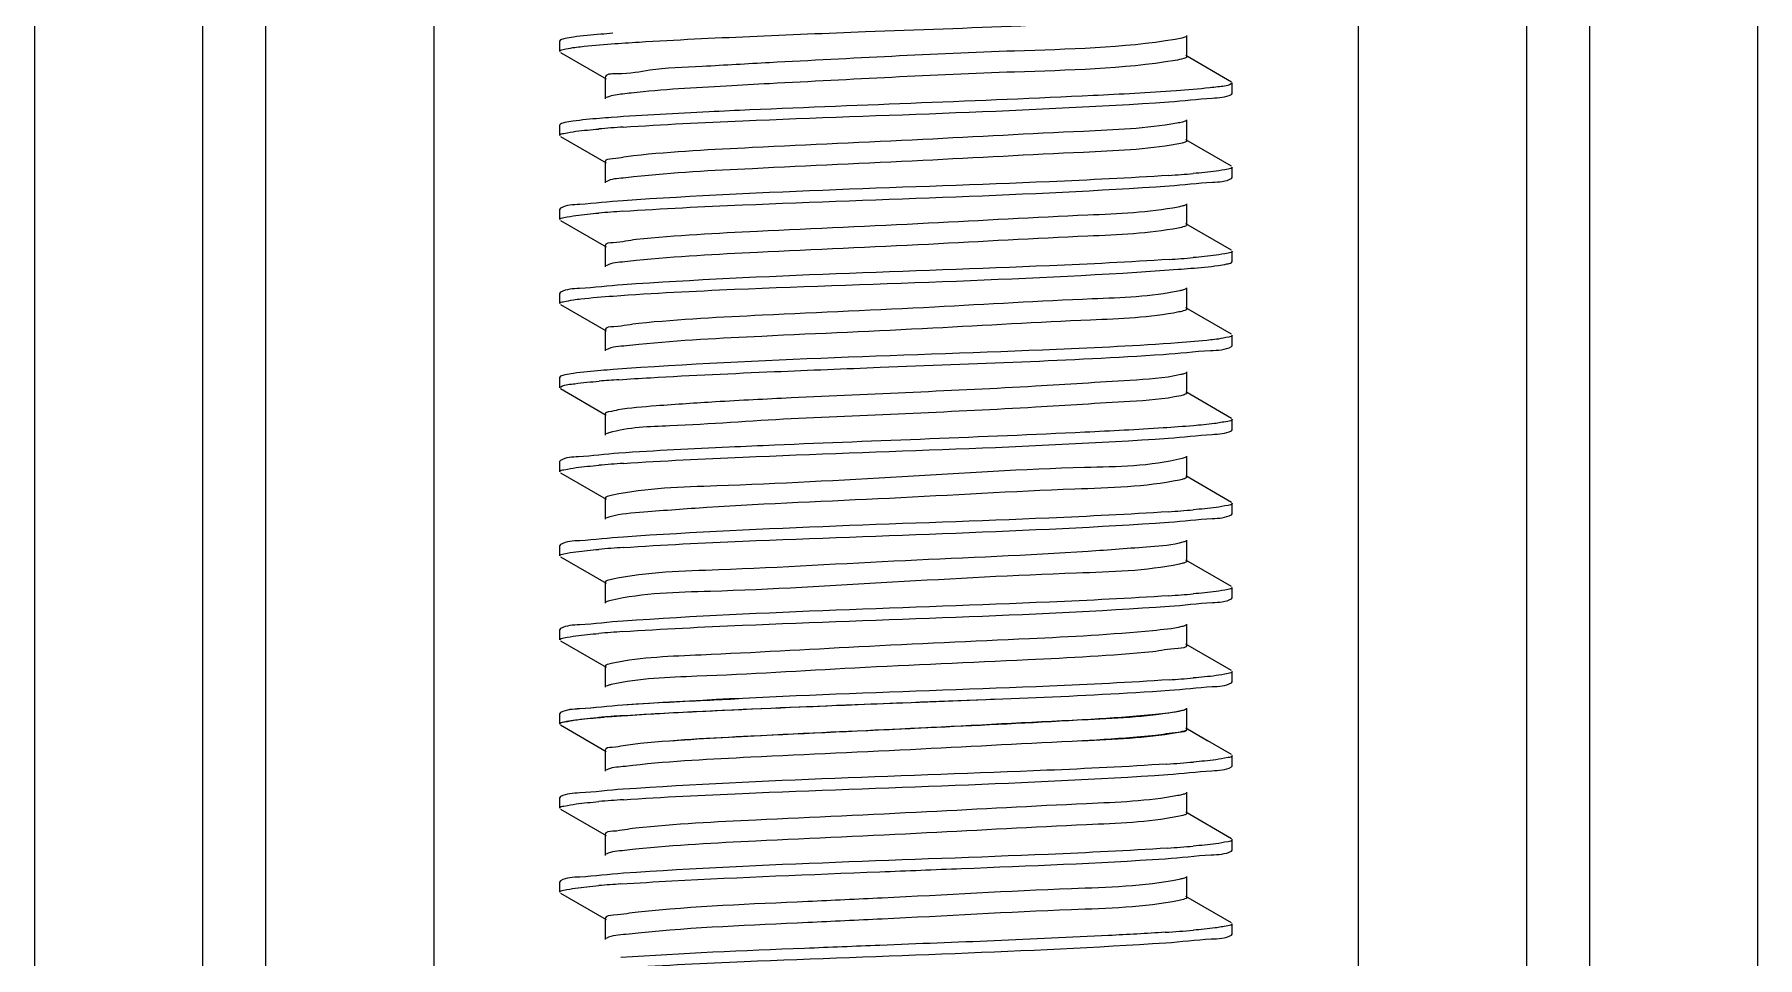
# Model space of a CAD drawing. Extents: x 1382187 to 1725648, y 860327 to 1571294.
# Drawn here: x 1506559.6 to 1507047.8, y 1251343.3 to 1251604.7 of the extents above; entities that cross this region are included whole.
import ezdxf

# ---------------------------------------------------------------- set-up
doc = ezdxf.new("R2010")
doc.units = 0
doc.header["$LTSCALE"] = 1000
doc.header["$MEASUREMENT"] = 0

msp = doc.modelspace()

# ---------------------------------------------------------------- linework, layer by layer
at = {"linetype": 'Continuous'}
for p, q in [((1506559.63, 1253335.18), (1506559.63, 1248594.16)), ((1506607.26, 1253335.18), (1506607.26, 1248594.16)), ((1506625.12, 1253335.18), (1506625.12, 1248594.16)), ((1506672.74, 1253335.18), (1506672.74, 1248594.16)), ((1506934.68, 1253335.18), (1506934.68, 1248594.16)), ((1506982.31, 1253335.18), (1506982.31, 1248594.16)), ((1507000.17, 1253335.18), (1507000.17, 1248594.16)), ((1507047.79, 1253335.18), (1507047.79, 1248594.16)), ((1506708.69, 1251603.13), (1506708.46, 1251602.87)), ((1506708.46, 1251599.89), (1506708.46, 1251602.87)), ((1506708.46, 1251599.89), (1506708.46, 1251602.87)), ((1506708.69, 1251599.63), (1506721.61, 1251592.15)), ((1506886.07, 1251598.41), (1506886.07, 1251604.36)), ((1506898.74, 1251591.22), (1506885.81, 1251598.71)), ((1506721.35, 1251592.45), (1506721.35, 1251586.5)), ((1506898.96, 1251587.99), (1506898.96, 1251590.96)), ((1506898.96, 1251587.99), (1506898.96, 1251590.96)), ((1506722, 1251586.98), (1506721.61, 1251586.8)), ((1506898.74, 1251587.73), (1506898.96, 1251587.99)), ((1506886.07, 1251574.59), (1506886.07, 1251580.55)), ((1506708.69, 1251579.32), (1506708.46, 1251579.06)), ((1506708.46, 1251576.08), (1506708.46, 1251579.06)), ((1506708.46, 1251576.08), (1506708.46, 1251579.06)), ((1506708.69, 1251575.82), (1506721.61, 1251568.34)), ((1506898.74, 1251567.41), (1506885.81, 1251574.89)), ((1506721.35, 1251568.64), (1506721.35, 1251562.69)), ((1506898.96, 1251564.17), (1506898.96, 1251567.15)), ((1506898.96, 1251564.17), (1506898.96, 1251567.15)), ((1506898.74, 1251563.91), (1506898.96, 1251564.17)), ((1506886.07, 1251550.78), (1506886.07, 1251556.73)), ((1506708.69, 1251555.51), (1506708.46, 1251555.24)), ((1506708.46, 1251552.27), (1506708.46, 1251555.24)), ((1506708.46, 1251552.27), (1506708.46, 1251555.24)), ((1506708.69, 1251552.01), (1506721.61, 1251544.52)), ((1506898.74, 1251543.6), (1506885.81, 1251551.08)), ((1506721.35, 1251544.83), (1506721.35, 1251538.87)), ((1506898.96, 1251540.36), (1506898.96, 1251543.34)), ((1506898.96, 1251540.36), (1506898.96, 1251543.34)), ((1506898.74, 1251540.1), (1506898.96, 1251540.36)), ((1506708.69, 1251531.69), (1506708.46, 1251531.43)), ((1506708.46, 1251528.46), (1506708.46, 1251531.43)), ((1506708.46, 1251528.46), (1506708.46, 1251531.43)), ((1506886.07, 1251526.97), (1506886.07, 1251532.92)), ((1506708.69, 1251528.19), (1506721.61, 1251520.71)), ((1506898.74, 1251519.79), (1506885.81, 1251527.27)), ((1506721.35, 1251521.01), (1506721.35, 1251515.06)), ((1506898.96, 1251516.55), (1506898.96, 1251519.53)), ((1506898.96, 1251516.55), (1506898.96, 1251519.53)), ((1506898.74, 1251516.29), (1506898.96, 1251516.55)), ((1506708.69, 1251507.88), (1506708.46, 1251507.62)), ((1506708.46, 1251504.64), (1506708.46, 1251507.62)), ((1506708.46, 1251504.64), (1506708.46, 1251507.62)), ((1506886.07, 1251503.15), (1506886.07, 1251509.11)), ((1506708.69, 1251504.38), (1506721.61, 1251496.9)), ((1506898.74, 1251495.97), (1506885.81, 1251503.46)), ((1506721.35, 1251497.2), (1506721.35, 1251491.25)), ((1506898.74, 1251492.47), (1506898.96, 1251492.74)), ((1506898.96, 1251492.74), (1506898.96, 1251495.71)), ((1506898.96, 1251492.74), (1506898.96, 1251495.71)), ((1506708.69, 1251484.07), (1506708.46, 1251483.81)), ((1506708.46, 1251480.83), (1506708.46, 1251483.81)), ((1506708.46, 1251480.83), (1506708.46, 1251483.81)), ((1506886.07, 1251479.34), (1506886.07, 1251485.29)), ((1506708.69, 1251480.57), (1506721.61, 1251473.09)), ((1506884.74, 1251478.66), (1506884.03, 1251478.5)), ((1506898.74, 1251472.16), (1506885.81, 1251479.64)), ((1506721.35, 1251473.39), (1506721.35, 1251467.43)), ((1506898.74, 1251468.66), (1506898.96, 1251468.92)), ((1506898.96, 1251468.92), (1506898.96, 1251471.9)), ((1506898.96, 1251468.92), (1506898.96, 1251471.9)), ((1506708.69, 1251460.25), (1506708.46, 1251459.99)), ((1506708.46, 1251457.02), (1506708.46, 1251459.99)), ((1506708.46, 1251457.02), (1506708.46, 1251459.99)), ((1506886.07, 1251455.53), (1506886.07, 1251461.48)), ((1506708.69, 1251456.76), (1506721.61, 1251449.27)), ((1506885.02, 1251454.92), (1506884.07, 1251454.69)), ((1506898.74, 1251448.35), (1506885.81, 1251455.83)), ((1506721.35, 1251449.58), (1506721.35, 1251443.62)), ((1506898.74, 1251444.85), (1506898.96, 1251445.11)), ((1506898.96, 1251445.11), (1506898.96, 1251448.09)), ((1506898.96, 1251445.11), (1506898.96, 1251448.09)), ((1506708.69, 1251436.44), (1506708.46, 1251436.18)), ((1506708.46, 1251433.2), (1506708.46, 1251436.18)), ((1506708.46, 1251433.2), (1506708.46, 1251436.18)), ((1506886.07, 1251431.72), (1506886.07, 1251437.67)), ((1506708.69, 1251432.94), (1506721.61, 1251425.46)), ((1506898.74, 1251424.53), (1506885.81, 1251432.02)), ((1506721.35, 1251425.76), (1506721.35, 1251419.81)), ((1506898.96, 1251421.3), (1506898.96, 1251424.27)), ((1506898.96, 1251421.3), (1506898.96, 1251424.27)), ((1506898.74, 1251421.04), (1506898.96, 1251421.3)), ((1506708.69, 1251412.63), (1506708.46, 1251412.37)), ((1506708.69, 1251412.63), (1506708.46, 1251412.37)), ((1506708.46, 1251409.39), (1506708.46, 1251412.37)), ((1506708.46, 1251409.39), (1506708.46, 1251412.37)), ((1506708.46, 1251409.39), (1506708.46, 1251412.37)), ((1506708.46, 1251409.39), (1506708.46, 1251412.37)), ((1506886.07, 1251407.9), (1506886.07, 1251413.86)), ((1506886.07, 1251407.9), (1506886.07, 1251413.86)), ((1506708.69, 1251409.13), (1506721.61, 1251401.65)), ((1506708.69, 1251409.13), (1506716.56, 1251404.57)), ((1506898.74, 1251400.72), (1506885.81, 1251408.21)), ((1506892.09, 1251404.57), (1506885.81, 1251408.2)), ((1506721.35, 1251401.95), (1506721.35, 1251396)), ((1506898.96, 1251397.49), (1506898.96, 1251400.46)), ((1506898.96, 1251397.49), (1506898.96, 1251400.46)), ((1506898.74, 1251397.23), (1506898.96, 1251397.49)), ((1506886.07, 1251384.09), (1506886.07, 1251390.05)), ((1506708.69, 1251388.82), (1506708.46, 1251388.56)), ((1506708.46, 1251385.58), (1506708.46, 1251388.56)), ((1506708.46, 1251385.58), (1506708.46, 1251388.56)), ((1506708.69, 1251385.32), (1506721.61, 1251377.84)), ((1506898.74, 1251376.91), (1506885.81, 1251384.39)), ((1506721.35, 1251378.14), (1506721.35, 1251372.19)), ((1506898.96, 1251373.67), (1506898.96, 1251376.65)), ((1506898.96, 1251373.67), (1506898.96, 1251376.65)), ((1506898.74, 1251373.41), (1506898.96, 1251373.67)), ((1506886.07, 1251360.28), (1506886.07, 1251366.23)), ((1506708.69, 1251365), (1506708.46, 1251364.74)), ((1506708.46, 1251361.77), (1506708.46, 1251364.74)), ((1506708.46, 1251361.77), (1506708.46, 1251364.74)), ((1506708.69, 1251361.51), (1506721.61, 1251354.02)), ((1506898.74, 1251353.1), (1506885.81, 1251360.58)), ((1506721.35, 1251354.33), (1506721.35, 1251348.37)), ((1506898.96, 1251349.86), (1506898.96, 1251352.84)), ((1506898.96, 1251349.86), (1506898.96, 1251352.84)), ((1506898.74, 1251349.6), (1506898.96, 1251349.86))]:
    msp.add_line(p, q, dxfattribs=at)
for centre, radius, start, end in [((1506753.78, 1251170.24), 409.13, 93.8351, 94.8035), ((1506853.7, 1251972.33), 408.46, 273.8387, 274.8044), ((1506753.62, 1251148.45), 407.09, 93.8488, 94.8033), ((1506853.79, 1251947.35), 407.29, 273.8479, 274.803), ((1506752.17, 1251119.02), 388.84, 93.9793, 94.8029), ((1506753.85, 1251074.11), 410, 93.8293, 94.8034), ((1506853.54, 1251879.04), 410.42, 273.8243, 274.8053), ((1506753.78, 1251051.13), 409.17, 93.8348, 94.8035), ((1506853.7, 1251853.31), 408.5, 273.8383, 274.8044), ((1506753.62, 1251029.32), 407.16, 93.8484, 94.8033), ((1506853.79, 1251828.3), 407.3, 273.8478, 274.803), ((1506753.82, 1251003.06), 409.61, 93.832, 94.8034), ((1506749.51, 1251055.77), 356.73, 94.4326, 94.598), ((1506852.88, 1251815.89), 418.74, 273.7685, 274.8061), ((1506753.86, 1250978.73), 410.14, 93.8284, 94.8033), ((1506853.25, 1251787.43), 414.08, 273.7992, 274.806), ((1506752.91, 1250966.84), 398.17, 93.9046, 94.8082), ((1506852.34, 1251775.17), 425.67, 273.7272, 274.8014)]:
    msp.add_arc(centre, radius, start, end, dxfattribs=at)
for points, knots in [([(1506762.3, 1251604.14), (1506773.21, 1251604.62), (1506813.48, 1251606.31), (1506853.78, 1251607.47), (1506883.08, 1251609.58)], [0, 0, 0, 0, 0.271117, 1, 1, 1, 1]), ([(1506723.51, 1251605.03), (1506722.36, 1251604.94), (1506718.62, 1251604.65), (1506714.87, 1251604.31), (1506712.3, 1251603.95)], [0, 0, 0, 0, 0.307553, 1, 1, 1, 1]), ([(1506708.46, 1251599.89), (1506708.46, 1251600.25), (1506710.28, 1251600.58), (1506711.25, 1251600.82), (1506712.19, 1251600.96)], [0, 0, 0, 0, 0.275146, 1, 1, 1, 1]), ([(1506712.3, 1251603.95), (1506711.51, 1251603.84), (1506710.3, 1251603.63), (1506709.07, 1251603.35), (1506708.69, 1251603.13)], [0, 0, 0, 0, 0.642818, 1, 1, 1, 1]), ([(1506712.19, 1251600.96), (1506712.87, 1251601.06), (1506716.49, 1251601.51), (1506720.12, 1251601.8), (1506723.06, 1251602.02)], [0, 0, 0, 0, 0.191295, 1, 1, 1, 1]), ([(1506723.06, 1251602.02), (1506725.68, 1251602.22), (1506738.75, 1251603.08), (1506751.83, 1251603.68), (1506762.3, 1251604.14)], [0, 0, 0, 0, 0.200445, 1, 1, 1, 1]), ([(1506882.85, 1251603.29), (1506867.83, 1251600.8), (1506829.28, 1251600.08), (1506791.03, 1251597.88), (1506767.9, 1251596.7)], [0, 0, 0, 0, 0.396629, 1, 1, 1, 1]), ([(1506885.81, 1251604.06), (1506885.48, 1251603.87), (1506884.48, 1251603.59), (1506883.48, 1251603.4), (1506882.85, 1251603.29)], [0, 0, 0, 0, 0.371007, 1, 1, 1, 1]), ([(1506767.9, 1251596.7), (1506761.53, 1251596.37), (1506750.56, 1251595.61), (1506734.96, 1251595.14), (1506727.88, 1251593.31), (1506721.34, 1251593.58), (1506721.35, 1251592.45)], [0, 0, 0, 0, 0.408517, 0.726153, 0.927696, 1, 1, 1, 1]), ([(1506882.85, 1251597.34), (1506867.83, 1251594.85), (1506829.28, 1251594.13), (1506791.03, 1251591.93), (1506767.9, 1251590.75)], [0, 0, 0, 0, 0.396629, 1, 1, 1, 1]), ([(1506886.07, 1251598.41), (1506886.07, 1251598.08), (1506884.54, 1251597.69), (1506883.66, 1251597.48), (1506882.85, 1251597.34)], [0, 0, 0, 0, 0.282134, 1, 1, 1, 1]), ([(1506767.9, 1251590.75), (1506763.81, 1251590.54), (1506750.73, 1251589.82), (1506737.63, 1251589.11), (1506728.68, 1251588.11)], [0, 0, 0, 0, 0.312724, 1, 1, 1, 1]), ([(1506894.89, 1251589.85), (1506894.14, 1251589.75), (1506890.21, 1251589.28), (1506886.27, 1251588.97), (1506883.08, 1251588.74)], [0, 0, 0, 0, 0.191606, 1, 1, 1, 1]), ([(1506898.96, 1251590.96), (1506898.96, 1251590.84), (1506897.5, 1251589.94), (1506896.18, 1251590.03), (1506894.89, 1251589.85)], [0, 0, 0, 0, 0.088343, 1, 1, 1, 1]), ([(1506728.68, 1251588.11), (1506727.9, 1251588.02), (1506725.67, 1251587.73), (1506723.39, 1251587.48), (1506722, 1251586.98)], [0, 0, 0, 0, 0.345772, 1, 1, 1, 1]), ([(1506726.41, 1251578.45), (1506737.7, 1251579.21), (1506789.24, 1251581.7), (1506840.85, 1251582.89), (1506881.04, 1251585.62)], [0, 0, 0, 0, 0.219188, 1, 1, 1, 1]), ([(1506883.08, 1251588.74), (1506875.24, 1251588.18), (1506834.99, 1251586.06), (1506794.71, 1251584.74), (1506762.3, 1251583.31)], [0, 0, 0, 0, 0.195012, 1, 1, 1, 1]), ([(1506881.04, 1251585.62), (1506885.14, 1251585.9), (1506890.88, 1251586.7), (1506897.14, 1251586.81), (1506898.74, 1251587.73)], [0, 0, 0, 0, 0.690234, 1, 1, 1, 1]), ([(1506712.19, 1251580.12), (1506711.42, 1251580.01), (1506710.25, 1251579.8), (1506709.06, 1251579.53), (1506708.69, 1251579.32)], [0, 0, 0, 0, 0.641633, 1, 1, 1, 1]), ([(1506723.06, 1251581.18), (1506721.94, 1251581.1), (1506718.31, 1251580.81), (1506714.68, 1251580.48), (1506712.19, 1251580.12)], [0, 0, 0, 0, 0.307541, 1, 1, 1, 1]), ([(1506762.3, 1251583.31), (1506758.45, 1251583.14), (1506745.36, 1251582.53), (1506732.28, 1251581.87), (1506723.06, 1251581.18)], [0, 0, 0, 0, 0.294264, 1, 1, 1, 1]), ([(1506885.81, 1251580.24), (1506885.53, 1251580.08), (1506884.68, 1251579.83), (1506883.83, 1251579.65), (1506883.29, 1251579.56)], [0, 0, 0, 0, 0.377707, 1, 1, 1, 1]), ([(1506708.46, 1251576.08), (1506708.46, 1251576.51), (1506710.74, 1251576.8), (1506711.9, 1251577.11), (1506713.05, 1251577.26)], [0, 0, 0, 0, 0.271545, 1, 1, 1, 1]), ([(1506883.29, 1251579.56), (1506874.58, 1251578), (1506850.45, 1251577.05), (1506810.41, 1251574.81), (1506767.89, 1251572.91), (1506740.56, 1251571.52), (1506729.38, 1251570.33)], [0, 0, 0, 0, 0.172177, 0.467909, 0.781292, 1, 1, 1, 1]), ([(1506729.38, 1251570.33), (1506727.37, 1251570.11), (1506725.46, 1251569.52), (1506721.35, 1251569.37), (1506721.35, 1251568.64)], [0, 0, 0, 0, 0.73335, 1, 1, 1, 1]), ([(1506883.29, 1251573.6), (1506874.58, 1251572.05), (1506850.45, 1251571.1), (1506810.41, 1251568.85), (1506767.89, 1251566.96), (1506740.56, 1251565.57), (1506729.38, 1251564.37)], [0, 0, 0, 0, 0.172177, 0.467909, 0.781292, 1, 1, 1, 1]), ([(1506886.07, 1251574.59), (1506886.07, 1251574.31), (1506884.78, 1251573.91), (1506883.99, 1251573.73), (1506883.29, 1251573.6)], [0, 0, 0, 0, 0.285905, 1, 1, 1, 1]), ([(1506898.96, 1251567.15), (1506898.96, 1251566.72), (1506896.7, 1251566.43), (1506895.55, 1251566.12), (1506894.4, 1251565.97)], [0, 0, 0, 0, 0.271629, 1, 1, 1, 1]), ([(1506729.38, 1251564.37), (1506728.4, 1251564.27), (1506725.83, 1251563.89), (1506723.04, 1251563.82), (1506721.61, 1251562.99)], [0, 0, 0, 0, 0.372967, 1, 1, 1, 1]), ([(1506726.29, 1251554.62), (1506737.58, 1251555.4), (1506789.19, 1251557.88), (1506840.87, 1251559.07), (1506881.13, 1251561.82)], [0, 0, 0, 0, 0.218979, 1, 1, 1, 1]), ([(1506881.04, 1251564.79), (1506869.77, 1251564.02), (1506818.22, 1251561.54), (1506766.61, 1251560.35), (1506726.41, 1251557.61)], [0, 0, 0, 0, 0.219095, 1, 1, 1, 1]), ([(1506881.13, 1251561.82), (1506885.2, 1251562.1), (1506890.92, 1251562.89), (1506897.15, 1251563), (1506898.74, 1251563.91)], [0, 0, 0, 0, 0.690139, 1, 1, 1, 1]), ([(1506726.41, 1251557.61), (1506722.31, 1251557.33), (1506716.56, 1251556.53), (1506710.29, 1251556.42), (1506708.69, 1251555.51)], [0, 0, 0, 0, 0.690277, 1, 1, 1, 1]), ([(1506883.7, 1251555.82), (1506875.29, 1251554.2), (1506851.54, 1251553.35), (1506811.86, 1251551.04), (1506769.16, 1251549.17), (1506741.53, 1251547.76), (1506730.11, 1251546.59)], [0, 0, 0, 0, 0.167069, 0.460858, 0.776177, 1, 1, 1, 1]), ([(1506885.81, 1251556.43), (1506885.57, 1251556.29), (1506884.86, 1251556.06), (1506884.14, 1251555.91), (1506883.7, 1251555.82)], [0, 0, 0, 0, 0.385224, 1, 1, 1, 1]), ([(1506708.46, 1251552.27), (1506708.46, 1251552.7), (1506710.73, 1251552.99), (1506711.88, 1251553.3), (1506713.03, 1251553.45)], [0, 0, 0, 0, 0.271633, 1, 1, 1, 1]), ([(1506886.07, 1251550.78), (1506886.07, 1251550.53), (1506884.99, 1251550.14), (1506884.3, 1251549.98), (1506883.7, 1251549.87)], [0, 0, 0, 0, 0.290456, 1, 1, 1, 1]), ([(1506730.11, 1251546.59), (1506727.92, 1251546.37), (1506725.85, 1251545.71), (1506721.35, 1251545.62), (1506721.35, 1251544.83)], [0, 0, 0, 0, 0.734177, 1, 1, 1, 1]), ([(1506883.7, 1251549.87), (1506875.29, 1251548.24), (1506851.54, 1251547.4), (1506811.86, 1251545.08), (1506769.16, 1251543.22), (1506741.53, 1251541.81), (1506730.11, 1251540.64)], [0, 0, 0, 0, 0.167069, 0.460858, 0.776177, 1, 1, 1, 1]), ([(1506898.96, 1251543.34), (1506898.96, 1251542.91), (1506896.69, 1251542.62), (1506895.54, 1251542.31), (1506894.39, 1251542.16)], [0, 0, 0, 0, 0.271602, 1, 1, 1, 1]), ([(1506730.11, 1251540.64), (1506729.03, 1251540.53), (1506726.22, 1251540.12), (1506723.17, 1251540.08), (1506721.61, 1251539.17)], [0, 0, 0, 0, 0.374915, 1, 1, 1, 1]), ([(1506723.57, 1251530.62), (1506735.03, 1251531.46), (1506788.4, 1251534.07), (1506841.85, 1251535.12), (1506883.67, 1251538.18)], [0, 0, 0, 0, 0.215017, 1, 1, 1, 1]), ([(1506881.13, 1251540.98), (1506869.84, 1251540.21), (1506818.22, 1251537.72), (1506766.55, 1251536.54), (1506726.29, 1251533.79)], [0, 0, 0, 0, 0.219017, 1, 1, 1, 1]), ([(1506883.67, 1251538.18), (1506884.84, 1251538.27), (1506888.64, 1251538.57), (1506892.44, 1251538.9), (1506895.05, 1251539.27)], [0, 0, 0, 0, 0.307338, 1, 1, 1, 1]), ([(1506895.05, 1251539.27), (1506895.86, 1251539.38), (1506897.09, 1251539.6), (1506898.35, 1251539.88), (1506898.74, 1251540.1)], [0, 0, 0, 0, 0.643592, 1, 1, 1, 1]), ([(1506726.29, 1251533.79), (1506722.22, 1251533.51), (1506716.5, 1251532.72), (1506710.28, 1251532.61), (1506708.69, 1251531.69)], [0, 0, 0, 0, 0.690149, 1, 1, 1, 1]), ([(1506884.08, 1251532.08), (1506875.97, 1251530.38), (1506852.61, 1251529.66), (1506813.32, 1251527.26), (1506770.45, 1251525.44), (1506742.52, 1251524), (1506730.86, 1251522.85)], [0, 0, 0, 0, 0.161939, 0.453776, 0.771039, 1, 1, 1, 1]), ([(1506885.81, 1251532.62), (1506885.61, 1251532.5), (1506885.03, 1251532.3), (1506884.44, 1251532.16), (1506884.08, 1251532.08)], [0, 0, 0, 0, 0.393704, 1, 1, 1, 1]), ([(1506708.46, 1251528.46), (1506708.46, 1251528.82), (1506710.35, 1251529.14), (1506711.35, 1251529.4), (1506712.31, 1251529.54)], [0, 0, 0, 0, 0.274546, 1, 1, 1, 1]), ([(1506712.31, 1251529.54), (1506713.03, 1251529.64), (1506716.77, 1251530.1), (1506720.53, 1251530.4), (1506723.57, 1251530.62)], [0, 0, 0, 0, 0.19129, 1, 1, 1, 1]), ([(1506886.07, 1251526.97), (1506886.07, 1251526.73), (1506885.08, 1251526.35), (1506884.44, 1251526.2), (1506883.88, 1251526.09)], [0, 0, 0, 0, 0.292762, 1, 1, 1, 1]), ([(1506730.86, 1251522.85), (1506728.49, 1251522.62), (1506726.26, 1251521.89), (1506721.35, 1251521.87), (1506721.35, 1251521.01)], [0, 0, 0, 0, 0.734857, 1, 1, 1, 1]), ([(1506883.88, 1251526.09), (1506875.66, 1251524.44), (1506852.24, 1251523.65), (1506812.94, 1251521.3), (1506770.24, 1251519.47), (1506742.46, 1251518.04), (1506730.86, 1251516.9)], [0, 0, 0, 0, 0.164046, 0.455922, 0.77202, 1, 1, 1, 1]), ([(1506730.86, 1251516.9), (1506729.69, 1251516.78), (1506726.63, 1251516.35), (1506723.3, 1251516.34), (1506721.61, 1251515.36)], [0, 0, 0, 0, 0.376685, 1, 1, 1, 1]), ([(1506883.67, 1251517.35), (1506872.18, 1251516.51), (1506818.81, 1251513.91), (1506765.36, 1251512.86), (1506723.57, 1251509.78)], [0, 0, 0, 0, 0.215701, 1, 1, 1, 1]), ([(1506895.05, 1251518.44), (1506894.33, 1251518.33), (1506890.55, 1251517.87), (1506886.75, 1251517.57), (1506883.67, 1251517.35)], [0, 0, 0, 0, 0.191465, 1, 1, 1, 1]), ([(1506898.96, 1251519.53), (1506898.96, 1251519.15), (1506897.04, 1251518.83), (1506896.04, 1251518.57), (1506895.05, 1251518.44)], [0, 0, 0, 0, 0.27426, 1, 1, 1, 1]), ([(1506769.32, 1251509.2), (1506779.28, 1251509.62), (1506815.98, 1251511.13), (1506852.71, 1251512.33), (1506879.42, 1251514.08)], [0, 0, 0, 0, 0.271359, 1, 1, 1, 1]), ([(1506879.42, 1251514.08), (1506883.9, 1251514.37), (1506890.16, 1251515.24), (1506897, 1251515.29), (1506898.74, 1251516.29)], [0, 0, 0, 0, 0.691739, 1, 1, 1, 1]), ([(1506712.31, 1251508.7), (1506711.52, 1251508.59), (1506710.31, 1251508.38), (1506709.07, 1251508.1), (1506708.69, 1251507.88)], [0, 0, 0, 0, 0.642986, 1, 1, 1, 1]), ([(1506723.57, 1251509.78), (1506722.42, 1251509.7), (1506718.66, 1251509.4), (1506714.9, 1251509.07), (1506712.31, 1251508.7)], [0, 0, 0, 0, 0.307532, 1, 1, 1, 1]), ([(1506725.18, 1251506.92), (1506728.16, 1251507.13), (1506742.86, 1251508.04), (1506757.58, 1251508.69), (1506769.32, 1251509.2)], [0, 0, 0, 0, 0.202501, 1, 1, 1, 1]), ([(1506884.43, 1251508.35), (1506879.71, 1251507.26), (1506865.86, 1251506.49), (1506829.13, 1251504.03), (1506797.06, 1251502.89), (1506773.97, 1251501.75)], [0, 0, 0, 0, 0.131194, 0.373535, 1, 1, 1, 1]), ([(1506885.81, 1251508.81), (1506885.64, 1251508.71), (1506885.18, 1251508.54), (1506884.71, 1251508.41), (1506884.43, 1251508.35)], [0, 0, 0, 0, 0.40332, 1, 1, 1, 1]), ([(1506708.46, 1251504.64), (1506708.46, 1251504.77), (1506710.01, 1251505.7), (1506711.38, 1251505.6), (1506712.73, 1251505.78)], [0, 0, 0, 0, 0.087421, 1, 1, 1, 1]), ([(1506884.43, 1251502.39), (1506879.71, 1251501.3), (1506865.86, 1251500.54), (1506829.13, 1251498.07), (1506797.06, 1251496.94), (1506773.97, 1251495.8)], [0, 0, 0, 0, 0.131194, 0.373535, 1, 1, 1, 1]), ([(1506886.07, 1251503.15), (1506886.07, 1251502.97), (1506885.36, 1251502.61), (1506884.84, 1251502.49), (1506884.43, 1251502.39)], [0, 0, 0, 0, 0.302831, 1, 1, 1, 1]), ([(1506773.97, 1251501.75), (1506766.84, 1251501.4), (1506753.99, 1251500.76), (1506738.05, 1251499.67), (1506727.23, 1251498.83), (1506723.11, 1251497.96), (1506721.35, 1251497.56), (1506721.35, 1251497.2)], [0, 0, 0, 0, 0.404312, 0.722616, 0.926229, 0.979509, 1, 1, 1, 1]), ([(1506773.97, 1251495.8), (1506762.52, 1251495.24), (1506745.44, 1251493.81), (1506727.93, 1251493.47), (1506722.37, 1251491.84)], [0, 0, 0, 0, 0.664278, 1, 1, 1, 1]), ([(1506879.42, 1251493.24), (1506872.03, 1251492.76), (1506835.34, 1251490.87), (1506798.63, 1251489.61), (1506769.32, 1251488.36)], [0, 0, 0, 0, 0.201596, 1, 1, 1, 1]), ([(1506880.92, 1251490.36), (1506885.04, 1251490.64), (1506890.82, 1251491.45), (1506897.13, 1251491.55), (1506898.74, 1251492.47)], [0, 0, 0, 0, 0.690375, 1, 1, 1, 1]), ([(1506898.96, 1251495.71), (1506898.96, 1251495.24), (1506896.44, 1251494.98), (1506895.18, 1251494.63), (1506893.92, 1251494.47)], [0, 0, 0, 0, 0.270133, 1, 1, 1, 1]), ([(1506722.37, 1251491.84), (1506722.22, 1251491.8), (1506721.96, 1251491.72), (1506721.71, 1251491.61), (1506721.61, 1251491.55)], [0, 0, 0, 0, 0.571302, 1, 1, 1, 1]), ([(1506769.32, 1251488.36), (1506765.03, 1251488.18), (1506750.31, 1251487.52), (1506735.59, 1251486.82), (1506725.18, 1251486.09)], [0, 0, 0, 0, 0.291422, 1, 1, 1, 1]), ([(1506726.47, 1251483.2), (1506737.74, 1251483.96), (1506789.22, 1251486.44), (1506840.77, 1251487.64), (1506880.92, 1251490.36)], [0, 0, 0, 0, 0.219183, 1, 1, 1, 1]), ([(1506725.18, 1251486.09), (1506721.37, 1251485.82), (1506716.01, 1251485.08), (1506710.18, 1251484.93), (1506708.69, 1251484.07)], [0, 0, 0, 0, 0.688907, 1, 1, 1, 1]), ([(1506884.74, 1251484.61), (1506875.79, 1251482.31), (1506848.97, 1251482.16), (1506805.22, 1251479.31), (1506760.68, 1251476.9), (1506733.08, 1251476.25), (1506723.39, 1251474.23)], [0, 0, 0, 0, 0.171431, 0.491399, 0.816224, 1, 1, 1, 1]), ([(1506885.81, 1251484.99), (1506885.68, 1251484.91), (1506885.32, 1251484.77), (1506884.95, 1251484.67), (1506884.74, 1251484.61)], [0, 0, 0, 0, 0.414289, 1, 1, 1, 1]), ([(1506708.46, 1251480.83), (1506708.46, 1251481.26), (1506710.75, 1251481.55), (1506711.91, 1251481.86), (1506713.06, 1251482.01)], [0, 0, 0, 0, 0.271499, 1, 1, 1, 1]), ([(1506884.03, 1251478.5), (1506874.32, 1251476.48), (1506846.67, 1251475.88), (1506802.17, 1251473.08), (1506761.35, 1251471.62), (1506735.03, 1251469.61), (1506725.77, 1251468.92), (1506722.65, 1251468.11)], [0, 0, 0, 0, 0.184068, 0.509201, 0.829117, 0.940109, 1, 1, 1, 1]), ([(1506886.07, 1251479.34), (1506886.07, 1251479.18), (1506885.52, 1251478.85), (1506885.08, 1251478.75), (1506884.74, 1251478.66)], [0, 0, 0, 0, 0.311313, 1, 1, 1, 1]), ([(1506723.39, 1251474.23), (1506722.87, 1251474.12), (1506722.26, 1251473.99), (1506721.35, 1251473.61), (1506721.35, 1251473.39)], [0, 0, 0, 0, 0.705293, 1, 1, 1, 1]), ([(1506722.65, 1251468.11), (1506722.44, 1251468.05), (1506722.09, 1251467.95), (1506721.75, 1251467.81), (1506721.61, 1251467.74)], [0, 0, 0, 0, 0.58408, 1, 1, 1, 1]), ([(1506880.92, 1251469.53), (1506869.64, 1251468.76), (1506818.15, 1251466.28), (1506766.61, 1251465.09), (1506726.47, 1251462.36)], [0, 0, 0, 0, 0.219354, 1, 1, 1, 1]), ([(1506881.04, 1251466.56), (1506885.14, 1251466.84), (1506890.88, 1251467.63), (1506897.14, 1251467.74), (1506898.74, 1251468.66)], [0, 0, 0, 0, 0.690237, 1, 1, 1, 1]), ([(1506898.96, 1251471.9), (1506898.96, 1251471.47), (1506896.69, 1251471.18), (1506895.54, 1251470.87), (1506894.4, 1251470.72)], [0, 0, 0, 0, 0.271599, 1, 1, 1, 1]), ([(1506726.42, 1251459.38), (1506737.7, 1251460.15), (1506789.24, 1251462.63), (1506840.85, 1251463.82), (1506881.04, 1251466.56)], [0, 0, 0, 0, 0.219191, 1, 1, 1, 1]), ([(1506708.46, 1251457.02), (1506708.46, 1251457.45), (1506710.74, 1251457.73), (1506711.9, 1251458.05), (1506713.05, 1251458.2)], [0, 0, 0, 0, 0.271543, 1, 1, 1, 1]), ([(1506726.47, 1251462.36), (1506722.35, 1251462.08), (1506716.58, 1251461.28), (1506710.29, 1251461.18), (1506708.69, 1251460.25)], [0, 0, 0, 0, 0.690331, 1, 1, 1, 1]), ([(1506885.02, 1251460.87), (1506882.04, 1251460.01), (1506872.97, 1251459.38), (1506846.87, 1251457.3), (1506805.96, 1251455.88), (1506761.2, 1251453.06), (1506733.29, 1251452.45), (1506723.45, 1251450.43)], [0, 0, 0, 0, 0.057446, 0.166902, 0.486553, 0.813832, 1, 1, 1, 1]), ([(1506885.81, 1251461.18), (1506885.71, 1251461.12), (1506885.45, 1251461.01), (1506885.18, 1251460.92), (1506885.02, 1251460.87)], [0, 0, 0, 0, 0.426856, 1, 1, 1, 1]), ([(1506884.07, 1251454.69), (1506874.49, 1251452.68), (1506847.15, 1251452.05), (1506802.89, 1251449.58), (1506759.05, 1251446.91), (1506732.14, 1251446.52), (1506722.96, 1251444.37)], [0, 0, 0, 0, 0.181951, 0.50465, 0.824728, 1, 1, 1, 1]), ([(1506886.07, 1251455.53), (1506886.07, 1251455.39), (1506885.66, 1251455.1), (1506885.29, 1251455), (1506885.02, 1251454.92)], [0, 0, 0, 0, 0.321911, 1, 1, 1, 1]), ([(1506723.45, 1251450.43), (1506722.92, 1251450.32), (1506722.29, 1251450.18), (1506721.35, 1251449.8), (1506721.35, 1251449.58)], [0, 0, 0, 0, 0.706048, 1, 1, 1, 1]), ([(1506722.96, 1251444.37), (1506722.68, 1251444.31), (1506722.23, 1251444.19), (1506721.78, 1251444.02), (1506721.61, 1251443.92)], [0, 0, 0, 0, 0.595248, 1, 1, 1, 1]), ([(1506881.04, 1251445.72), (1506869.76, 1251444.96), (1506818.22, 1251442.47), (1506766.62, 1251441.28), (1506726.42, 1251438.55)], [0, 0, 0, 0, 0.2191, 1, 1, 1, 1]), ([(1506881.13, 1251442.75), (1506885.2, 1251443.03), (1506890.92, 1251443.82), (1506897.15, 1251443.94), (1506898.74, 1251444.85)], [0, 0, 0, 0, 0.69014, 1, 1, 1, 1]), ([(1506898.96, 1251448.09), (1506898.96, 1251447.66), (1506896.7, 1251447.37), (1506895.55, 1251447.06), (1506894.4, 1251446.91)], [0, 0, 0, 0, 0.271629, 1, 1, 1, 1]), ([(1506726.42, 1251438.55), (1506722.31, 1251438.27), (1506716.56, 1251437.47), (1506710.29, 1251437.36), (1506708.69, 1251436.44)], [0, 0, 0, 0, 0.690279, 1, 1, 1, 1]), ([(1506726.29, 1251435.56), (1506737.58, 1251436.33), (1506789.19, 1251438.82), (1506840.87, 1251440), (1506881.13, 1251442.75)], [0, 0, 0, 0, 0.218987, 1, 1, 1, 1]), ([(1506708.46, 1251433.2), (1506708.46, 1251433.63), (1506710.73, 1251433.92), (1506711.88, 1251434.23), (1506713.03, 1251434.38)], [0, 0, 0, 0, 0.27163, 1, 1, 1, 1]), ([(1506876.46, 1251435.82), (1506864.84, 1251434.68), (1506837.05, 1251433.25), (1506794.36, 1251431.42), (1506755.11, 1251429.08), (1506731.73, 1251428.29), (1506723.53, 1251426.64)], [0, 0, 0, 0, 0.228484, 0.544623, 0.836244, 1, 1, 1, 1]), ([(1506885.81, 1251437.37), (1506885.48, 1251437.17), (1506882.37, 1251436.35), (1506879.23, 1251436.09), (1506876.46, 1251435.82)], [0, 0, 0, 0, 0.122149, 1, 1, 1, 1]), ([(1506876.46, 1251429.87), (1506864.68, 1251428.71), (1506836.53, 1251427.27), (1506793.42, 1251425.47), (1506754.21, 1251422.97), (1506730.97, 1251422.38), (1506723.06, 1251420.58)], [0, 0, 0, 0, 0.230953, 0.550009, 0.841524, 1, 1, 1, 1]), ([(1506886.07, 1251431.72), (1506886.08, 1251430.85), (1506881.11, 1251430.84), (1506878.86, 1251430.1), (1506876.46, 1251429.87)], [0, 0, 0, 0, 0.265061, 1, 1, 1, 1]), ([(1506723.53, 1251426.64), (1506722.98, 1251426.53), (1506722.33, 1251426.38), (1506721.35, 1251426), (1506721.35, 1251425.76)], [0, 0, 0, 0, 0.707083, 1, 1, 1, 1]), ([(1506898.96, 1251424.27), (1506898.96, 1251423.84), (1506896.69, 1251423.56), (1506895.54, 1251423.24), (1506894.39, 1251423.09)], [0, 0, 0, 0, 0.271603, 1, 1, 1, 1]), ([(1506723.06, 1251420.58), (1506722.76, 1251420.51), (1506722.27, 1251420.39), (1506721.79, 1251420.21), (1506721.61, 1251420.11)], [0, 0, 0, 0, 0.598262, 1, 1, 1, 1]), ([(1506881.13, 1251421.92), (1506869.84, 1251421.15), (1506818.23, 1251418.66), (1506766.55, 1251417.47), (1506726.29, 1251414.72)], [0, 0, 0, 0, 0.219015, 1, 1, 1, 1]), ([(1506881.08, 1251418.94), (1506885.17, 1251419.22), (1506890.9, 1251420.01), (1506897.14, 1251420.12), (1506898.74, 1251421.04)], [0, 0, 0, 0, 0.690177, 1, 1, 1, 1]), ([(1506726.34, 1251414.73), (1506722.26, 1251414.45), (1506716.53, 1251413.66), (1506710.28, 1251413.55), (1506708.69, 1251412.63)], [0, 0, 0, 0, 0.690202, 1, 1, 1, 1]), ([(1506726.29, 1251414.72), (1506722.22, 1251414.45), (1506716.51, 1251413.65), (1506710.28, 1251413.54), (1506708.69, 1251412.63)], [0, 0, 0, 0, 0.690152, 1, 1, 1, 1]), ([(1506721.94, 1251411.43), (1506725.42, 1251411.7), (1506743.62, 1251412.88), (1506761.83, 1251413.64), (1506776.57, 1251414.25)], [0, 0, 0, 0, 0.191198, 1, 1, 1, 1]), ([(1506759.21, 1251416.48), (1506756.07, 1251416.34), (1506745.11, 1251415.83), (1506734.15, 1251415.26), (1506726.34, 1251414.73)], [0, 0, 0, 0, 0.286136, 1, 1, 1, 1]), ([(1506726.44, 1251411.76), (1506733.36, 1251412.23), (1506768.47, 1251414.09), (1506803.61, 1251415.31), (1506831.8, 1251416.48)], [0, 0, 0, 0, 0.197351, 1, 1, 1, 1]), ([(1506776.57, 1251414.25), (1506786.26, 1251414.65), (1506821.1, 1251416.07), (1506855.97, 1251417.22), (1506881.08, 1251418.94)], [0, 0, 0, 0, 0.278136, 1, 1, 1, 1]), ([(1506708.46, 1251409.39), (1506708.46, 1251409.83), (1506710.75, 1251410.11), (1506711.9, 1251410.43), (1506713.06, 1251410.58)], [0, 0, 0, 0, 0.271516, 1, 1, 1, 1]), ([(1506708.46, 1251409.39), (1506708.46, 1251409.7), (1506709.96, 1251410.04), (1506710.79, 1251410.24), (1506711.58, 1251410.36)], [0, 0, 0, 0, 0.278908, 1, 1, 1, 1]), ([(1506711.58, 1251410.36), (1506712.17, 1251410.46), (1506715.27, 1251410.88), (1506718.39, 1251411.15), (1506720.92, 1251411.35)], [0, 0, 0, 0, 0.190214, 1, 1, 1, 1]), ([(1506883.16, 1251412.85), (1506874.36, 1251411.31), (1506850.11, 1251410.33), (1506809.96, 1251408.11), (1506767.5, 1251406.2), (1506740.26, 1251404.82), (1506729.16, 1251403.62)], [0, 0, 0, 0, 0.173733, 0.470057, 0.78285, 1, 1, 1, 1]), ([(1506877.22, 1251412.08), (1506871.54, 1251411.5), (1506839.23, 1251409.32), (1506806.88, 1251408.09), (1506780.24, 1251406.81)], [0, 0, 0, 0, 0.176303, 1, 1, 1, 1]), ([(1506885.81, 1251413.55), (1506885.5, 1251413.37), (1506882.65, 1251412.59), (1506879.76, 1251412.34), (1506877.22, 1251412.08)], [0, 0, 0, 0, 0.124256, 1, 1, 1, 1]), ([(1506885.81, 1251413.56), (1506885.51, 1251413.38), (1506884.62, 1251413.13), (1506883.72, 1251412.94), (1506883.16, 1251412.85)], [0, 0, 0, 0, 0.375581, 1, 1, 1, 1]), ([(1506883.16, 1251406.89), (1506874.36, 1251405.36), (1506850.11, 1251404.38), (1506809.96, 1251402.15), (1506767.5, 1251400.25), (1506740.26, 1251398.86), (1506729.16, 1251397.66)], [0, 0, 0, 0, 0.173733, 0.470057, 0.78285, 1, 1, 1, 1]), ([(1506780.24, 1251406.81), (1506776.46, 1251406.63), (1506763.13, 1251405.97), (1506749.8, 1251405.26), (1506740.26, 1251404.57)], [0, 0, 0, 0, 0.28332, 1, 1, 1, 1]), ([(1506877.22, 1251406.13), (1506875.82, 1251405.99), (1506868.86, 1251405.35), (1506861.88, 1251404.91), (1506856.31, 1251404.57)], [0, 0, 0, 0, 0.200678, 1, 1, 1, 1]), ([(1506886.07, 1251407.9), (1506886.08, 1251407.1), (1506881.52, 1251407.02), (1506879.43, 1251406.35), (1506877.22, 1251406.13)], [0, 0, 0, 0, 0.265734, 1, 1, 1, 1]), ([(1506886.07, 1251407.9), (1506886.07, 1251407.61), (1506884.71, 1251407.21), (1506883.89, 1251407.02), (1506883.16, 1251406.89)], [0, 0, 0, 0, 0.284681, 1, 1, 1, 1]), ([(1506729.16, 1251403.62), (1506727.21, 1251403.4), (1506725.35, 1251402.83), (1506721.35, 1251402.67), (1506721.35, 1251401.95)], [0, 0, 0, 0, 0.733065, 1, 1, 1, 1]), ([(1506898.96, 1251400.46), (1506898.96, 1251400.03), (1506896.65, 1251399.74), (1506895.48, 1251399.42), (1506894.32, 1251399.27)], [0, 0, 0, 0, 0.271295, 1, 1, 1, 1]), ([(1506729.16, 1251397.66), (1506728.21, 1251397.56), (1506725.71, 1251397.19), (1506723, 1251397.11), (1506721.61, 1251396.3)], [0, 0, 0, 0, 0.372335, 1, 1, 1, 1]), ([(1506880.4, 1251398.06), (1506869.1, 1251397.3), (1506817.78, 1251394.84), (1506766.39, 1251393.64), (1506726.44, 1251390.92)], [0, 0, 0, 0, 0.220579, 1, 1, 1, 1]), ([(1506726.47, 1251387.95), (1506737.72, 1251388.71), (1506789.12, 1251391.19), (1506840.59, 1251392.39), (1506880.69, 1251395.1)], [0, 0, 0, 0, 0.218972, 1, 1, 1, 1]), ([(1506880.69, 1251395.1), (1506884.87, 1251395.38), (1506890.72, 1251396.19), (1506897.11, 1251396.29), (1506898.74, 1251397.23)], [0, 0, 0, 0, 0.690613, 1, 1, 1, 1]), ([(1506726.44, 1251390.92), (1506722.33, 1251390.64), (1506716.57, 1251389.85), (1506710.29, 1251389.74), (1506708.69, 1251388.82)], [0, 0, 0, 0, 0.690305, 1, 1, 1, 1]), ([(1506885.81, 1251389.74), (1506885.55, 1251389.6), (1506884.8, 1251389.36), (1506884.05, 1251389.2), (1506883.58, 1251389.11)], [0, 0, 0, 0, 0.382833, 1, 1, 1, 1]), ([(1506708.46, 1251385.58), (1506708.46, 1251386.01), (1506710.75, 1251386.3), (1506711.91, 1251386.61), (1506713.07, 1251386.76)], [0, 0, 0, 0, 0.271492, 1, 1, 1, 1]), ([(1506883.58, 1251389.11), (1506875.07, 1251387.51), (1506851.21, 1251386.63), (1506811.42, 1251384.34), (1506768.77, 1251382.46), (1506741.23, 1251381.06), (1506729.88, 1251379.88)], [0, 0, 0, 0, 0.168631, 0.463014, 0.777741, 1, 1, 1, 1]), ([(1506883.58, 1251383.16), (1506875.07, 1251381.55), (1506851.21, 1251380.67), (1506811.42, 1251378.38), (1506768.77, 1251376.51), (1506741.23, 1251375.1), (1506729.88, 1251373.93)], [0, 0, 0, 0, 0.168631, 0.463014, 0.777741, 1, 1, 1, 1]), ([(1506886.07, 1251384.09), (1506886.07, 1251383.83), (1506884.93, 1251383.44), (1506884.21, 1251383.28), (1506883.58, 1251383.16)], [0, 0, 0, 0, 0.288971, 1, 1, 1, 1]), ([(1506729.88, 1251379.88), (1506727.75, 1251379.66), (1506725.73, 1251379.02), (1506721.35, 1251378.92), (1506721.35, 1251378.14)], [0, 0, 0, 0, 0.733941, 1, 1, 1, 1]), ([(1506898.96, 1251376.65), (1506898.96, 1251376.22), (1506896.68, 1251375.93), (1506895.52, 1251375.62), (1506894.37, 1251375.47)], [0, 0, 0, 0, 0.27148, 1, 1, 1, 1]), ([(1506729.88, 1251373.93), (1506728.84, 1251373.82), (1506726.1, 1251373.42), (1506723.13, 1251373.37), (1506721.61, 1251372.49)], [0, 0, 0, 0, 0.37434, 1, 1, 1, 1]), ([(1506880.69, 1251374.26), (1506869.4, 1251373.5), (1506817.99, 1251371.03), (1506766.53, 1251369.84), (1506726.47, 1251367.11)], [0, 0, 0, 0, 0.219886, 1, 1, 1, 1]), ([(1506799.17, 1251367.54), (1506806.88, 1251367.85), (1506833.83, 1251368.94), (1506860.79, 1251369.96), (1506880.01, 1251371.24)], [0, 0, 0, 0, 0.286007, 1, 1, 1, 1]), ([(1506880.01, 1251371.24), (1506884.35, 1251371.53), (1506890.42, 1251372.37), (1506897.05, 1251372.45), (1506898.74, 1251373.41)], [0, 0, 0, 0, 0.691254, 1, 1, 1, 1]), ([(1506726.47, 1251367.11), (1506722.36, 1251366.83), (1506716.59, 1251366.03), (1506710.29, 1251365.93), (1506708.69, 1251365)], [0, 0, 0, 0, 0.690338, 1, 1, 1, 1]), ([(1506725.8, 1251364.09), (1506730.59, 1251364.42), (1506755.03, 1251365.82), (1506779.5, 1251366.76), (1506799.17, 1251367.54)], [0, 0, 0, 0, 0.196017, 1, 1, 1, 1]), ([(1506883.97, 1251365.37), (1506873.96, 1251363.32), (1506845.65, 1251362.74), (1506817.67, 1251360.92), (1506799.78, 1251360.1)], [0, 0, 0, 0, 0.363233, 1, 1, 1, 1]), ([(1506885.81, 1251365.93), (1506885.59, 1251365.8), (1506884.98, 1251365.6), (1506884.35, 1251365.45), (1506883.97, 1251365.37)], [0, 0, 0, 0, 0.391017, 1, 1, 1, 1]), ([(1506708.46, 1251361.77), (1506708.46, 1251362.18), (1506710.61, 1251362.48), (1506711.71, 1251362.77), (1506712.79, 1251362.91)], [0, 0, 0, 0, 0.272443, 1, 1, 1, 1]), ([(1506730.63, 1251356.14), (1506728.31, 1251355.91), (1506726.14, 1251355.21), (1506721.35, 1251355.17), (1506721.35, 1251354.33)], [0, 0, 0, 0, 0.734703, 1, 1, 1, 1]), ([(1506799.78, 1251360.1), (1506792.76, 1251359.77), (1506769.7, 1251358.65), (1506746.61, 1251357.74), (1506730.63, 1251356.14)], [0, 0, 0, 0, 0.304662, 1, 1, 1, 1]), ([(1506883.97, 1251359.42), (1506873.96, 1251357.37), (1506845.65, 1251356.78), (1506817.67, 1251354.97), (1506799.78, 1251354.15)], [0, 0, 0, 0, 0.363233, 1, 1, 1, 1]), ([(1506886.07, 1251360.28), (1506886.07, 1251360.05), (1506885.13, 1251359.67), (1506884.5, 1251359.53), (1506883.97, 1251359.42)], [0, 0, 0, 0, 0.294214, 1, 1, 1, 1]), ([(1506799.78, 1251354.15), (1506792.76, 1251353.82), (1506769.7, 1251352.7), (1506746.61, 1251351.78), (1506730.63, 1251350.19)], [0, 0, 0, 0, 0.304662, 1, 1, 1, 1]), ([(1506898.96, 1251352.84), (1506898.96, 1251352.39), (1506896.56, 1251352.11), (1506895.36, 1251351.78), (1506894.15, 1251351.63)], [0, 0, 0, 0, 0.270823, 1, 1, 1, 1]), ([(1506730.63, 1251350.19), (1506729.49, 1251350.08), (1506726.51, 1251349.65), (1506723.26, 1251349.63), (1506721.61, 1251348.67)], [0, 0, 0, 0, 0.376214, 1, 1, 1, 1]), ([(1506799.17, 1251346.7), (1506792.06, 1251346.42), (1506767.59, 1251345.42), (1506743.12, 1251344.45), (1506725.8, 1251343.25)], [0, 0, 0, 0, 0.290714, 1, 1, 1, 1]), ([(1506727.07, 1251340.36), (1506738.28, 1251341.11), (1506789.29, 1251343.56), (1506840.37, 1251344.79), (1506880.13, 1251347.44)], [0, 0, 0, 0, 0.219814, 1, 1, 1, 1]), ([(1506880.01, 1251350.41), (1506874.66, 1251350.05), (1506847.73, 1251348.57), (1506820.77, 1251347.56), (1506799.17, 1251346.7)], [0, 0, 0, 0, 0.198662, 1, 1, 1, 1]), ([(1506880.13, 1251347.44), (1506884.44, 1251347.72), (1506890.47, 1251348.56), (1506897.06, 1251348.64), (1506898.74, 1251349.6)], [0, 0, 0, 0, 0.691163, 1, 1, 1, 1])]:
    msp.add_open_spline(points, degree=3, knots=knots, dxfattribs=at)
for points in [[(1506713.05, 1251577.26), (1506715.2, 1251577.54), (1506717.36, 1251577.74), (1506719.52, 1251577.92)], [(1506894.4, 1251565.97), (1506892.25, 1251565.69), (1506890.08, 1251565.49), (1506887.91, 1251565.31)], [(1506713.03, 1251553.45), (1506715.19, 1251553.73), (1506717.36, 1251553.93), (1506719.53, 1251554.11)], [(1506894.39, 1251542.16), (1506892.23, 1251541.88), (1506890.06, 1251541.68), (1506887.9, 1251541.49)], [(1506712.73, 1251505.78), (1506715.01, 1251506.09), (1506717.31, 1251506.3), (1506719.61, 1251506.49)], [(1506887.97, 1251493.87), (1506885.13, 1251493.63), (1506882.27, 1251493.43), (1506879.42, 1251493.24)], [(1506893.92, 1251494.47), (1506891.94, 1251494.23), (1506889.96, 1251494.04), (1506887.97, 1251493.87)], [(1506713.06, 1251482.01), (1506715.21, 1251482.29), (1506717.36, 1251482.49), (1506719.51, 1251482.67)], [(1506894.4, 1251470.72), (1506892.25, 1251470.44), (1506890.09, 1251470.24), (1506887.92, 1251470.06)], [(1506713.05, 1251458.2), (1506715.2, 1251458.48), (1506717.36, 1251458.68), (1506719.52, 1251458.86)], [(1506894.4, 1251446.91), (1506892.25, 1251446.63), (1506890.08, 1251446.43), (1506887.91, 1251446.24)], [(1506713.03, 1251434.38), (1506715.19, 1251434.66), (1506717.36, 1251434.86), (1506719.53, 1251435.05)], [(1506894.39, 1251423.09), (1506892.23, 1251422.81), (1506890.06, 1251422.61), (1506887.9, 1251422.43)], [(1506713.06, 1251410.58), (1506715.2, 1251410.85), (1506717.36, 1251411.05), (1506719.52, 1251411.24)], [(1506894.32, 1251399.27), (1506892.2, 1251399), (1506890.09, 1251398.8), (1506887.97, 1251398.62)], [(1506713.07, 1251386.76), (1506715.21, 1251387.04), (1506717.36, 1251387.24), (1506719.51, 1251387.42)], [(1506894.37, 1251375.47), (1506892.23, 1251375.19), (1506890.09, 1251374.99), (1506887.94, 1251374.81)], [(1506712.79, 1251362.91), (1506715.03, 1251363.21), (1506717.28, 1251363.42), (1506719.54, 1251363.61)], [(1506894.15, 1251351.63), (1506892.1, 1251351.37), (1506890.03, 1251351.17), (1506887.97, 1251351)]]:
    msp.add_open_spline(points, degree=3, dxfattribs=at)

doc.saveas('drawing.dxf')
